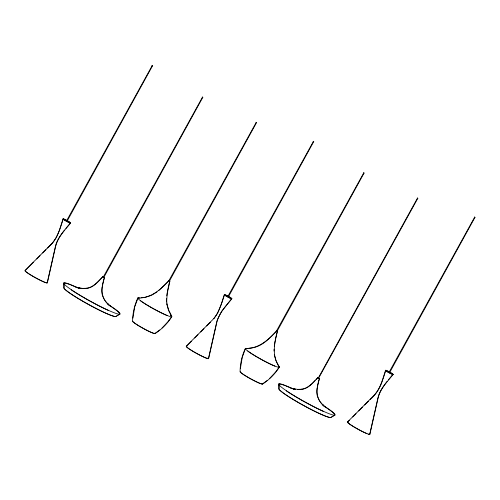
<?xml version="1.0" encoding="UTF-8"?>
<svg xmlns="http://www.w3.org/2000/svg" width="500" height="500" viewBox="0 0 500 500"><rect width="100%" height="100%" fill="white"/><g stroke="black" fill="none" stroke-linecap="round" stroke-linejoin="round"><path stroke-width="0.75" d="M166.531 300.719L166.588 298.65M166.706 300.719L167.206 293.681L169.9 281.031L168.975 280.506L169.575 280.825L256.581 122.562L256.244 122.356L168.981 280.544L169.9 281.031M274.088 349.137L274.019 351.037M132.875 318.106L134.694 307.137M240.375 368.594L242.194 357.625M166.788 295.819L167.581 290.613M274.288 346.306L275.087 341.1M102.131 287.194C101.494 290.712 101.638 293.875 103.05 296.962M317.144 388.169C316.5 391.688 316.644 394.85 318.062 397.938M167.719 289.856L169.7 281.125L169.269 280.844M275.225 340.344L277.2 331.613L276.581 331.238M47.244 282.575L55.419 246.481C56.781 240.238 60.669 234.956 64.544 230.019M47.419 282.619L55.587 246.525C57.794 237.213 64.787 230.175 70.644 222.969A4.312 0.413 28.8 0 0 65.331 219.606A4.312 0.413 28.8 0 0 64.662 220.062A4.312 0.413 28.8 0 0 70.644 222.969M208.5 358.306L216.675 322.212M208.669 358.35L216.844 322.256C219.05 312.938 226.044 305.906 231.9 298.7A4.312 0.413 28.8 0 0 226.581 295.338A4.312 0.413 28.8 0 0 225.919 295.794A4.312 0.413 28.8 0 0 231.9 298.7M369.756 434.038L377.925 397.944C379.294 391.7 383.175 386.419 387.05 381.481M369.925 434.081L378.1 397.987C380.3 388.669 387.3 381.637 393.156 374.431A4.312 0.413 28.8 0 0 387.837 371.069A4.312 0.413 28.8 0 0 387.175 371.525A4.312 0.413 28.8 0 0 393.156 374.431M102.3 286.469L104.106 278.506M104.444 277.819C101.144 287.019 100.288 297.281 108.225 304.256L107.531 303.494L110.475 306.194M277.406 331.519L276.462 331.012L363.75 172.844L364.087 173.05L277.081 331.312L276.462 331L277.406 331.506C274.194 343.875 271.681 355.788 279.25 366.763M317.306 387.444L319.113 379.481M319.45 378.794C316.15 387.994 315.294 398.256 323.231 405.231L322.537 404.469L325.487 407.169M216.812 321.65L217.081 320.525M134.875 306.419L137.7 298.756M242.381 356.906L245.206 349.244M222.969 299.513L224.469 294.781M63.113 218.787C60.163 227.594 57.969 237.281 51.281 244.137L25.231 270.306M63.212 219.05L59.45 230.425M224.369 294.519C221.412 303.325 219.225 313.012 212.537 319.869L186.481 346.037M385.619 370.25C382.669 379.056 380.481 388.744 373.794 395.594L347.738 421.763M385.725 370.513L382.931 379.194M221.894 302.8L222.769 300.144M221.675 303.463L217.569 313.294L213.869 318.738M382.688 379.869C380.331 387.425 376.238 394.425 370.119 399.538M217.306 319.919L221.544 311.494L231.625 298.75M59.206 231.1L56.312 237.562L53.006 242.5M66.612 220.731L152.15 65.669L152.487 65.869L67.188 221.025L66.612 220.731L67.188 221.025M103.606 277.062L103.888 277.312L103.3 277.006L202.494 97.119L202.831 97.319L103.881 277.3L102.762 276.725L103.612 277.137M227.862 296.456L313.406 141.394L313.744 141.6L228.444 296.756L227.862 296.456L228.444 296.756M318.894 378.288L318.306 377.981L417.5 198.088L417.837 198.294L318.625 378.188M389.119 372.188L474.663 217.125L475 217.331L389.7 372.488L389.119 372.188L389.7 372.488M171.781 316.737C167.512 323.469 161.769 329.231 155.094 333.569M279.281 367.225C275.019 373.956 269.275 379.719 262.594 384.05M65.869 228.406L70.369 223.019M388.381 379.869L392.881 374.481M52.613 243.006L47.613 248.075M102.638 276.812C97.963 281.494 93.456 287.5 86.356 288.288L86.713 288.263L82.688 288.387L78.612 287.825L79.875 288.144L76.156 287.144M169.656 281.119L168.988 280.731L158.719 290.575M276.506 331.244L276.494 331.225C269.788 337.987 262.844 345.863 253.019 347.719M317.644 377.788C312.969 382.469 308.463 388.475 301.363 389.263L301.719 389.237L297.694 389.363L293.619 388.8L294.881 389.119L291.163 388.119M315.15 380.544C311.469 384.669 307.144 388.762 301.394 389.438L301.744 389.412L297.688 389.544M316.194 379.494L317.825 377.887L319.481 378.625L318.306 377.981M25.356 270.431L33.494 262.25M36.756 258.981L40.012 255.706M42.725 252.981L45.981 249.713M186.612 346.163L191.494 341.25M194.75 337.981L198.006 334.712M200.725 331.987L203.981 328.713M206.694 325.988L210.494 322.169M347.863 421.887L349.494 420.256M352.75 416.981L356.006 413.713M358.719 410.988L362.519 407.169M364.694 404.988L368.494 401.175M162.037 328.019L168.144 321.538L171.575 316.725A19.219 1.844 28.8 0 0 170.769 315.419M269.538 378.506L275.65 372.025L279.081 367.212A19.219 1.844 28.8 0 0 278.275 365.906M152.487 65.869L151.912 65.569M202.794 97.344L202.25 97.019M256.544 122.587L256 122.263M313.744 141.6L313.163 141.3M169.575 280.825L168.956 280.525C160.881 289.488 150.8 298.519 137.875 297.919C134.475 305.144 132.681 313.094 132.587 321.075A12.881 1.238 28.8 0 0 143.956 328.787A12.881 1.238 28.8 0 0 155.069 333.256M364.05 173.075L363.506 172.75M417.8 198.319L417.256 197.994M277.081 331.312L276.462 331.012C268.381 339.975 258.306 349.006 245.381 348.406C241.975 355.631 240.188 363.581 240.087 371.562A12.881 1.238 28.8 0 0 251.456 379.275A12.881 1.238 28.8 0 0 262.575 383.744M474.963 217.356L474.419 217.031M159.787 329.944L154.919 333.469M267.294 380.431L263.05 383.525M157.025 291.938L151.806 295.106M116.494 315.994L119.625 314.069M119.95 314.081L116.05 316.475A29.856 2.862 28.8 0 1 87.494 303.906A29.856 2.862 28.8 0 1 63.888 287.525L63.831 282.938M331.506 416.969L334.631 415.044M334.956 415.056L331.056 417.45A29.856 2.862 28.8 0 1 302.5 404.881A29.856 2.862 28.8 0 1 278.894 388.5L278.837 383.913M151.219 295.419L145.519 297.231M141.369 297.787L144.863 297.394M248.875 348.275L252.369 347.881M104.237 277.787L103.344 277.038L103.881 277.3M318.6 378.375L319.281 378.7M295.637 389.256L291.112 388.288M102.881 276.931L102.756 276.944C98.062 281.656 93.519 287.675 86.381 288.463L86.737 288.438L82.675 288.569L78.581 288L79.837 288.319L76.106 287.319M103.525 277.231L102.788 276.938L103.1 277.169M104.175 277.769L103.844 277.587M318.425 378.275L317.769 377.675L318.681 378.144M103.969 277.688L103.075 277.2M318.975 378.663L318.219 378.263M276.769 331.331L277.2 331.6M318.7 378.488L318.081 378.175M103.681 277.544L103.212 277.288M103.562 277.181L104.475 277.65L103.681 277.319M318.688 378.294L319.081 378.581M320.381 402.137L323.1 405.35M105.375 301.163L108.094 304.375M318.275 398.587L320.025 401.544M103.263 297.613L105.019 300.569M279.044 366.756L275.981 360.675L274.288 354.544M171.744 316.275L168.644 310.119L166.944 303.819M171.537 316.269L168.481 310.188L166.788 304.056M166.694 300.544L166.962 304.031M166.519 300.55L166.631 302.056M279.019 384.181L279.075 388.6A29.65 2.844 28.8 0 0 302.519 404.869A29.65 2.844 28.8 0 0 330.875 417.35M64.013 283.206L64.069 287.625A29.65 2.844 28.8 0 0 87.513 303.894A29.65 2.844 28.8 0 0 115.869 316.375M208.412 358.275A12.6 1.206 28.8 0 1 196.381 353.269A12.6 1.206 28.8 0 1 186.875 346.325M228.762 296.712A4.094 0.394 28.8 0 1 231.181 298.688M230.744 298.525A4.094 0.394 28.8 0 1 224.956 295.312M224.644 295.056A4.094 0.394 28.8 0 1 224.619 294.769M225.35 295.006A4.094 0.394 28.8 0 1 225.906 295.244M227.262 295.9A4.094 0.394 28.8 0 1 228.012 296.3M208.062 357.8A12.788 1.225 28.8 0 1 197.537 353.925A12.788 1.225 28.8 0 1 186.719 346.231M47.181 282.844A12.6 1.206 28.8 0 1 33.981 276.9A12.6 1.206 28.8 0 1 25.619 270.594M69.887 222.488A4.094 0.394 28.8 0 1 70.225 223.031M69.488 222.794A4.094 0.394 28.8 0 1 63.7 219.581M63.388 219.325A4.094 0.394 28.8 0 1 66.013 220.175M66.756 220.569A4.094 0.394 28.8 0 1 67.506 220.981M68.219 221.4A4.094 0.394 28.8 0 1 69.438 222.169M47.319 282.631A12.788 1.225 28.8 0 1 35.112 277.55A12.788 1.225 28.8 0 1 25.463 270.506M369.688 434.306A12.6 1.206 28.8 0 1 368.312 434.106M366.975 433.612A12.6 1.206 28.8 0 1 353.25 426.45A12.6 1.206 28.8 0 1 348.131 422.056M392.4 373.95A4.094 0.394 28.8 0 1 392.431 374.419M392 374.256A4.094 0.394 28.8 0 1 386.206 371.044M385.894 370.788A4.094 0.394 28.8 0 1 386.606 370.737A4.094 0.394 28.8 0 1 390.012 372.444M390.731 372.863A4.094 0.394 28.8 0 1 391.95 373.631M369.825 434.094A12.788 1.225 28.8 0 1 357.619 429.012A12.788 1.225 28.8 0 1 347.975 421.962M274.938 366.156A19.219 1.844 28.8 0 1 247.769 351.075M245.5 348.575A19.219 1.844 28.8 0 1 246.2 348.525M262.4 383.656A12.681 1.219 28.8 0 1 251.456 379.256A12.681 1.219 28.8 0 1 240.263 371.656M278.475 365.913A19.406 1.863 28.8 0 1 260.725 359.056A19.406 1.863 28.8 0 1 247.5 348.719M323.475 411.45A31.831 3.05 28.8 0 1 286.256 390.794M279.075 384.938A31.831 3.05 28.8 0 1 285.125 385.637M285.875 385.938A31.831 3.05 28.8 0 1 291.988 388.606M323.681 406A31.831 3.05 28.8 0 1 334.575 414.288M323.231 405.494A32.119 3.081 28.8 0 1 327.025 412.875A32.119 3.081 28.8 0 1 284.262 389.281A32.119 3.081 28.8 0 1 293.85 389.288M167.431 315.669A19.219 1.844 28.8 0 1 140.269 300.587M137.994 298.087A19.219 1.844 28.8 0 1 138.694 298.038M154.894 333.169A12.681 1.219 28.8 0 1 143.95 328.769A12.681 1.219 28.8 0 1 132.756 321.169M170.969 315.425A19.406 1.863 28.8 0 1 153.219 308.569A19.406 1.863 28.8 0 1 139.994 298.231M108.462 310.475A31.831 3.05 28.8 0 1 71.25 289.819M64.069 283.962A31.831 3.05 28.8 0 1 70.119 284.662M70.869 284.962A31.831 3.05 28.8 0 1 76.981 287.631M108.675 305.025A31.831 3.05 28.8 0 1 111.812 307.069M112.381 307.456A31.831 3.05 28.8 0 1 119.569 313.312M108.225 304.525A32.119 3.081 28.8 0 1 112.019 311.9A32.119 3.081 28.8 0 1 69.256 288.306A32.119 3.081 28.8 0 1 78.844 288.312"/></g></svg>
